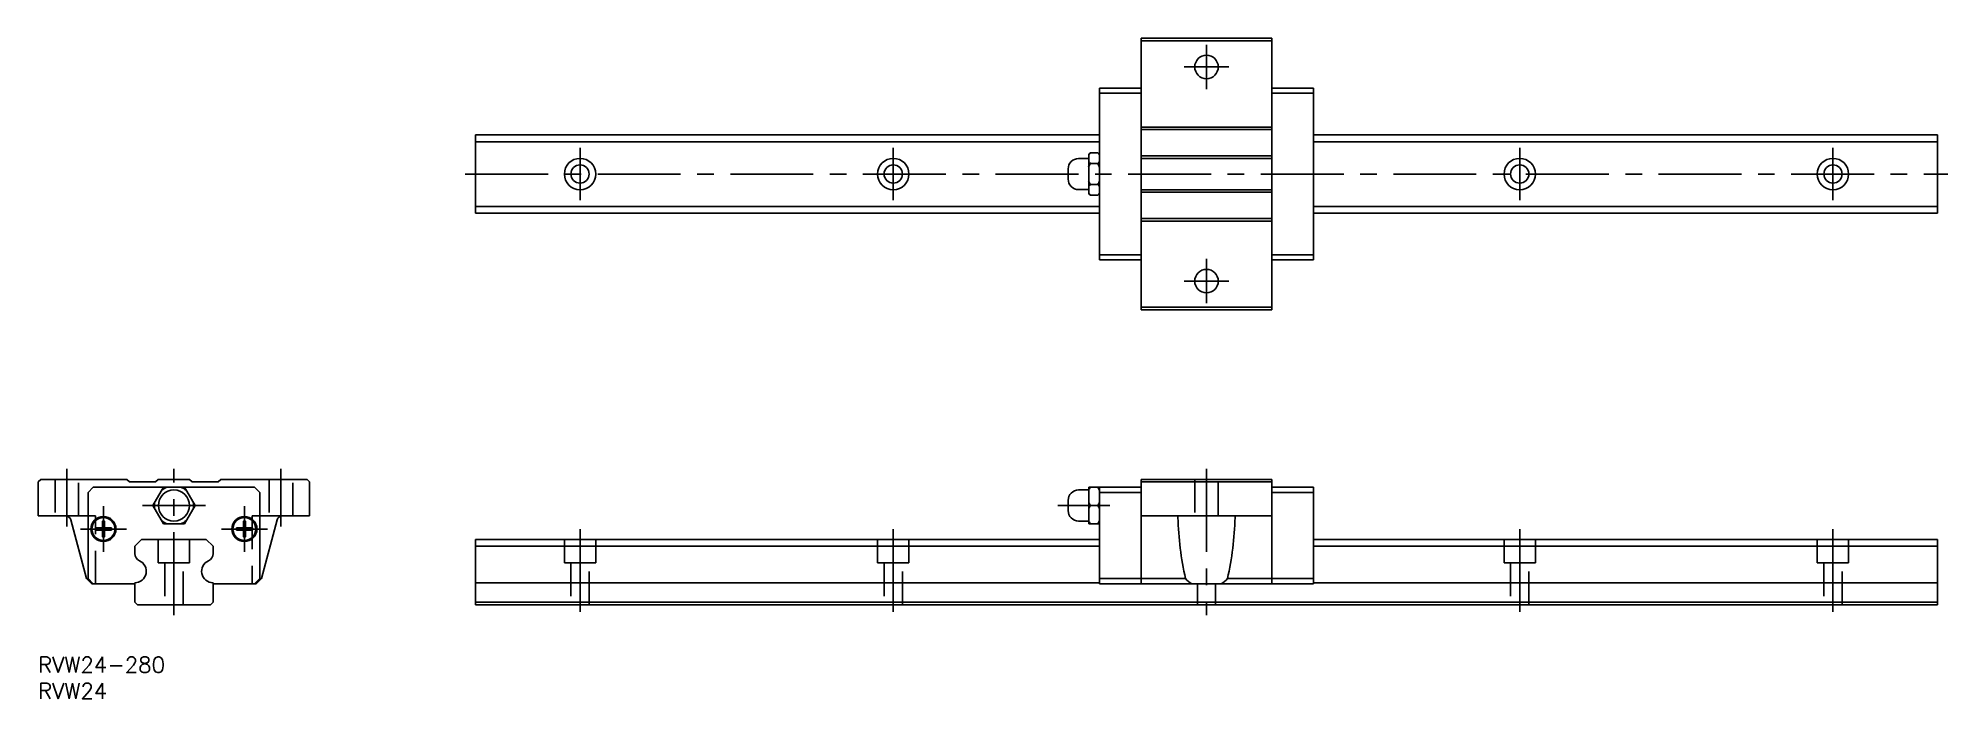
# Model space of a CAD drawing. Extents: x 0 to 366, y -8 to 118.
import ezdxf

# ---------------------------------------------------------------- set-up
doc = ezdxf.new("R2010")
doc.units = 0
doc.header["$LTSCALE"] = 0.5
doc.linetypes.add('CENTER', pattern=[50.8, 31.75, -6.35, 6.35, -6.35])
doc.linetypes.add('DASHED', pattern=[19.05, 12.7, -6.35])
for name, color, linetype in [('MSM_CENTER', 1, 'CENTER'), ('MSM_CONTINUOUS', 7, 'CONTINUOUS'), ('MSM_DASHED', 4, 'DASHED'), ('MSM_PART_NUMBER', 7, 'CONTINUOUS')]:
    doc.layers.add(name, color=color, linetype=linetype)
doc.styles.get("Standard").update_dxf_attribs({"font": 'txt.shx', "height": 2, "bigfont": 'bigfont.shx'})

# ---------------------------------------------------------------- blocks, each defined once
blk = doc.blocks.new('*U49')
at = {"layer": 'MSM_PART_NUMBER'}
blk.add_text('RVW24-280', height=3, dxfattribs=at).set_placement((0, -3))
blk = doc.blocks.new('*U50')
at = {"layer": 'MSM_PART_NUMBER'}
blk.add_text('RVW24', height=3, dxfattribs=at).set_placement((0, -8))

msp = doc.modelspace()

# ---------------------------------------------------------------- linework, layer by layer
at = {"layer": 'MSM_CENTER'}
for p, q in [((223.79, 117.2), (223.79, 108.7)), ((219.54, 112.95), (228.04, 112.95)), ((103.79, 97.45), (103.79, 87.45)), ((163.79, 97.45), (163.79, 87.45)), ((283.79, 97.45), (283.79, 87.45)), ((343.79, 97.45), (343.79, 87.45)), ((81.79, 92.45), (365.79, 92.45)), ((223.79, 76.2), (223.79, 67.7)), ((219.54, 71.95), (228.04, 71.95)), ((5.5, 36), (5.5, 25)), ((26, 8), (26, 36)), ((46.5, 36), (46.5, 25)), ((223.79, 36), (223.79, 8)), ((12.5, 20.1), (12.5, 28.9)), ((19.96, 29), (32.04, 29)), ((39.5, 20.1), (39.5, 28.9)), ((195.29, 29), (205.29, 29)), ((8.1, 24.5), (16.9, 24.5)), ((35.1, 24.5), (43.9, 24.5)), ((103.79, 24.5), (103.79, 8)), ((163.79, 24.5), (163.79, 8)), ((283.79, 24.5), (283.79, 8)), ((343.79, 24.5), (343.79, 8))]:
    msp.add_line(p, q, dxfattribs=at)
at = {"layer": 'MSM_CONTINUOUS'}
for p, q in [((236.29, 118.45), (211.29, 118.45)), ((211.29, 118.45), (211.29, 66.45)), ((236.29, 117.95), (211.29, 117.95)), ((236.29, 118.45), (236.29, 66.45)), ((203.29, 108.9), (203.29, 76)), ((203.29, 108.9), (211.29, 108.9)), ((203.29, 107.91), (211.29, 107.91)), ((244.29, 108.9), (236.29, 108.9)), ((244.29, 107.91), (236.29, 107.91)), ((244.29, 108.9), (244.29, 76)), ((83.79, 99.95), (203.29, 99.95)), ((83.79, 84.95), (83.79, 99.95)), ((236.29, 101.45), (211.29, 101.45)), ((236.29, 100.95), (211.29, 100.95)), ((244.29, 99.95), (363.79, 99.95)), ((363.79, 84.95), (363.79, 99.95)), ((83.79, 98.64), (203.29, 98.64)), ((199.29, 95.42), (201.22, 95.42)), ((201.22, 96.19), (201.51, 96.49)), ((201.22, 88.71), (201.22, 96.19)), ((201.51, 96.49), (202.97, 96.49)), ((202.97, 96.49), (203.29, 96.17)), ((236.29, 95.95), (211.29, 95.95)), ((236.29, 95.45), (211.29, 95.45)), ((244.29, 98.64), (363.79, 98.64)), ((197.29, 91.48), (197.29, 93.42)), ((201.51, 94.47), (202.97, 94.47)), ((201.22, 89.48), (199.29, 89.48)), ((201.51, 88.41), (201.22, 88.71)), ((201.51, 90.43), (202.97, 90.43)), ((201.51, 88.41), (202.97, 88.41)), ((203.29, 88.73), (202.97, 88.41)), ((236.29, 89.45), (211.29, 89.45)), ((236.29, 88.95), (211.29, 88.95)), ((83.79, 86.26), (203.29, 86.26)), ((83.79, 84.95), (203.29, 84.95)), ((244.29, 86.26), (363.79, 86.26)), ((244.29, 84.95), (363.79, 84.95)), ((236.29, 83.95), (211.29, 83.95)), ((236.29, 83.45), (211.29, 83.45)), ((203.29, 76.99), (211.29, 76.99)), ((244.29, 76.99), (236.29, 76.99)), ((203.29, 76), (211.29, 76)), ((244.29, 76), (236.29, 76)), ((236.29, 66.95), (211.29, 66.95)), ((236.29, 66.45), (211.29, 66.45)), ((0, 33.5), (0.5, 34)), ((0, 33.5), (0, 27)), ((17, 34), (0.5, 34)), ((17.5, 33.5), (17, 34)), ((22.5, 33.5), (17.5, 33.5)), ((23, 34), (22.5, 33.5)), ((29, 34), (23, 34)), ((29.5, 33.5), (29, 34)), ((34.5, 33.5), (29.5, 33.5)), ((35, 34), (34.5, 33.5)), ((51.5, 34), (35, 34)), ((51.5, 34), (52, 33.5)), ((52, 27), (52, 33.5)), ((211.29, 14), (211.29, 34)), ((211.29, 34), (236.29, 34)), ((211.29, 33.5), (236.29, 33.5)), ((236.29, 14), (236.29, 34)), ((10.54, 32.5), (9.55, 31.51)), ((9.55, 31.51), (9.55, 15)), ((23.97, 32.5), (10.54, 32.5)), ((23.98, 32.49), (21.96, 29)), ((28.02, 32.49), (23.98, 32.49)), ((27.33, 32.5), (24.67, 32.5)), ((30.04, 29), (28.02, 32.49)), ((41.46, 32.5), (28.03, 32.5)), ((42.45, 31.51), (41.46, 32.5)), ((42.45, 15), (42.45, 31.51)), ((197.29, 29.97), (197.29, 28.03)), ((201.22, 31.97), (199.29, 31.97)), ((201.22, 32.49), (201.22, 25.5)), ((203.29, 32.49), (201.22, 32.49)), ((203.29, 14), (203.29, 32.5)), ((203.29, 32.5), (211.29, 32.5)), ((203.29, 31.51), (211.29, 31.51)), ((244.29, 32.5), (236.29, 32.5)), ((244.29, 31.51), (236.29, 31.51)), ((244.29, 14), (244.29, 32.5)), ((0, 27), (5.27, 27)), ((6.23, 26.26), (9.25, 15)), ((12.3, 26.03), (12.3, 24.7)), ((12.7, 24.7), (12.7, 26.03)), ((21.96, 29), (23.98, 25.5)), ((28.02, 25.5), (30.04, 29)), ((39.3, 26.03), (39.3, 24.7)), ((39.7, 24.7), (39.7, 26.03)), ((42.75, 15), (45.77, 26.26)), ((46.73, 27), (52, 27)), ((199.29, 26.03), (201.22, 26.03)), ((201.51, 29), (202.97, 29)), ((211.29, 27), (236.29, 27)), ((12.3, 24.7), (10.97, 24.7)), ((10.97, 24.3), (12.3, 24.3)), ((12.3, 24.3), (12.3, 22.97)), ((14.03, 24.7), (12.7, 24.7)), ((12.7, 22.97), (12.7, 24.3)), ((12.7, 24.3), (14.03, 24.3)), ((18.5, 21.19), (19.81, 22.5)), ((19.81, 22.5), (32.19, 22.5)), ((23.98, 25.5), (28.02, 25.5)), ((32.19, 22.5), (33.5, 21.19)), ((39.3, 24.7), (37.97, 24.7)), ((37.97, 24.3), (39.3, 24.3)), ((39.3, 24.3), (39.3, 22.97)), ((41.03, 24.7), (39.7, 24.7)), ((39.7, 24.3), (41.03, 24.3)), ((39.7, 22.97), (39.7, 24.3)), ((203.29, 22.5), (83.79, 22.5)), ((83.79, 22.5), (83.79, 10)), ((201.22, 25.5), (203.29, 25.5)), ((363.79, 22.5), (244.29, 22.5)), ((363.79, 22.5), (363.79, 10)), ((18.5, 19.79), (18.5, 21.19)), ((33.5, 21.19), (33.5, 19.79)), ((203.29, 21.19), (83.79, 21.19)), ((363.79, 21.19), (244.29, 21.19)), ((9.25, 15), (10.25, 14)), ((9.55, 15), (10.55, 14)), ((41.45, 14), (42.45, 15)), ((41.75, 14), (42.75, 15)), ((203.29, 15), (219.76, 15)), ((244.29, 15), (227.81, 15)), ((10.25, 14), (18.5, 14)), ((18.5, 10.5), (18.5, 14.21)), ((33.5, 14.21), (33.5, 10.5)), ((33.5, 14), (41.75, 14)), ((203.29, 14.21), (83.79, 14.21)), ((244.29, 14), (203.29, 14)), ((363.79, 14.21), (244.29, 14.21)), ((19, 10), (18.5, 10.5)), ((33, 10), (19, 10)), ((33.5, 10.5), (33, 10)), ((363.79, 10.5), (83.79, 10.5)), ((363.79, 10), (83.79, 10))]:
    msp.add_line(p, q, dxfattribs=at)
for centre, radius in [((223.79, 112.95), 2.25), ((103.79, 92.45), 3), ((163.79, 92.45), 3), ((283.79, 92.45), 3), ((343.79, 92.45), 3), ((103.79, 92.45), 1.75), ((163.79, 92.45), 1.75), ((283.79, 92.45), 1.75), ((343.79, 92.45), 1.75), ((223.79, 71.95), 2.25), ((26, 29), 2.97), ((12.5, 24.5), 2.4), ((12.5, 24.5), 2.2), ((39.5, 24.5), 2.4), ((39.5, 24.5), 2.2)]:
    msp.add_circle(centre, radius, dxfattribs=at)
for centre, radius, start, end in [((199.29, 93.42), 2, 90, 180), ((203.44, 94.52), 2.75, 134.5298, 143.9247), ((201.21, 94.67), 2.53, 34.8669, 45.852), ((199.29, 91.48), 2, 180, 270), ((203.31, 96.32), 2.58, 215.7696, 225.7759), ((207.17, 91.62), 6.34, 153.3138, 160.0373), ((201.1, 96.38), 2.68, 314.4389, 324.8422), ((197.56, 91.73), 6.07, 19.2272, 26.8164), ((207.17, 93.28), 6.34, 199.9627, 206.6862), ((203.31, 88.58), 2.58, 134.2241, 144.2304), ((203.44, 90.37), 2.75, 216.0753, 225.4702), ((197.56, 93.17), 6.07, 333.1836, 340.7728), ((201.1, 88.52), 2.68, 35.1578, 45.5611), ((201.21, 90.23), 2.53, 314.148, 325.1331), ((26, 29), 3.74, 170.9121, 189.0879), ((26, 29), 3.74, 110.9121, 129.0879), ((26, 29), 3.74, 50.9121, 69.0879), ((26, 29), 3.74, 350.9121, 9.0879), ((199.29, 29.97), 2, 90, 180), ((205.65, 30.07), 4.8, 149.5864, 157.4784), ((205.83, 31.52), 5, 202.6789, 210.2563), ((198.74, 30.02), 4.91, 21.9678, 30.3029), ((198.89, 31.4), 4.74, 329.5489, 338.1804), ((5.27, 26), 1, 15, 90), ((12.5, 24.5), 1.54, 82.5379, 97.4621), ((26, 29), 3.74, 230.9121, 249.0879), ((26, 29), 3.74, 290.9121, 309.0879), ((39.5, 24.5), 1.54, 82.5379, 97.4621), ((46.73, 26), 1, 90, 165), ((199.29, 28.03), 2, 180, 270), ((205.83, 26.48), 5, 149.7437, 157.3211), ((205.65, 27.93), 4.8, 202.5216, 210.4136), ((198.89, 26.6), 4.74, 21.8196, 30.4511), ((198.74, 27.98), 4.91, 329.6971, 338.0322), ((218.34, 26.98), 0.0528, 152.4096, 192.2521), ((225.45, 27.39), 7.17, 183.4396, 185.6166), ((280.22, 28.46), 61.93, 181.6314, 192.5512), ((167.36, 28.46), 61.93, 347.4488, 358.3686), ((222.13, 27.39), 7.17, 354.3834, 356.5604), ((229.24, 26.98), 0.0528, 347.7479, 27.5904), ((12.5, 24.5), 1.54, 172.5379, 187.4621), ((12.5, 24.5), 1.54, 262.5379, 277.4621), ((12.5, 24.5), 1.54, 352.5379, 7.4621), ((39.5, 24.5), 1.54, 172.5379, 187.4621), ((39.5, 24.5), 1.54, 262.5379, 277.4621), ((39.5, 24.5), 1.54, 352.5379, 7.4621), ((20, 19.79), 1.5, 180, 246.0835), ((18.5, 16.41), 2.2, 270, 66.0835), ((33.5, 16.41), 2.2, 113.9165, 270), ((32, 19.79), 1.5, 293.9165, 0), ((223.79, 18.75), 5.5, 222.9859, 239.6658), ((223.79, 18.75), 5.5, 300.3342, 317.0141)]:
    msp.add_arc(centre, radius, start, end, dxfattribs=at)
at = {"layer": 'MSM_DASHED'}
for p, q in [((3.25, 34), (3.25, 27)), ((7.75, 27), (7.75, 34)), ((44.25, 34), (44.25, 27)), ((48.75, 27), (48.75, 34)), ((221.54, 34), (221.54, 27)), ((226.04, 27), (226.04, 34)), ((11, 27), (5.27, 27)), ((11, 14), (11, 27)), ((46.73, 27), (41, 27)), ((41, 27), (41, 14)), ((23, 22.5), (23, 18)), ((29, 18), (29, 22.5)), ((100.79, 22.5), (100.79, 18)), ((106.79, 18), (106.79, 22.5)), ((160.79, 22.5), (160.79, 18)), ((166.79, 18), (166.79, 22.5)), ((280.79, 22.5), (280.79, 18)), ((286.79, 18), (286.79, 22.5)), ((340.79, 22.5), (340.79, 18)), ((346.79, 18), (346.79, 22.5)), ((29, 18), (23, 18)), ((24.25, 18), (24.25, 10)), ((27.75, 10), (27.75, 18)), ((106.79, 18), (100.79, 18)), ((102.04, 18), (102.04, 10)), ((105.54, 10), (105.54, 18)), ((166.79, 18), (160.79, 18)), ((162.04, 18), (162.04, 10)), ((165.54, 10), (165.54, 18)), ((286.79, 18), (280.79, 18)), ((282.04, 18), (282.04, 10)), ((285.54, 10), (285.54, 18)), ((346.79, 18), (340.79, 18)), ((342.04, 18), (342.04, 10)), ((345.54, 10), (345.54, 18)), ((222.04, 14), (222.04, 10)), ((225.54, 10), (225.54, 14))]:
    msp.add_line(p, q, dxfattribs=at)

# ---------------------------------------------------------------- block references
at = {"layer": 'MSM_CONTINUOUS'}
for name in ['*U49', '*U50']:
    msp.add_blockref(name, (0, 0), dxfattribs=at)

doc.saveas('drawing.dxf')
